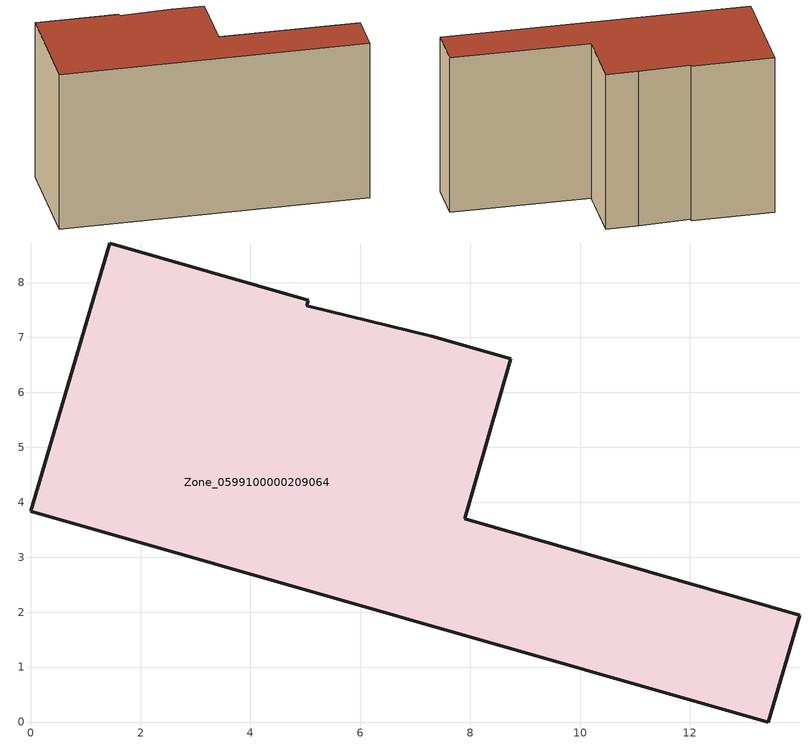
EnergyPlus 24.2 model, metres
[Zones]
Zone_0599100000209064
 floor ground (C_G): 1.44,8.72 5.05,7.67 5.02,7.57 7.3,7.03 8.74,6.61 7.9,3.7 14,1.94 13.43,0 0,3.83 z0
 wall outside (C_F): 13.43,0 14,1.94 7.9,3.7 8.74,6.61 7.3,7.03 5.02,7.57 5.05,7.67 1.44,8.72 0,3.83 13.43,0 z0:7.61
 roof outside (C_R): 5.05,7.67 1.44,8.72 0,3.83 13.43,0 14,1.94 7.9,3.7 8.74,6.61 7.3,7.03 5.02,7.57 z7.61
[BUILDING]
Pand.0599100000209064: North Axis=0; Terrain=City; Loads Convergence Tolerance Value=0.04; Temperature Convergence Tolerance Value=0.4; Solar Distribution=FullExterior; Maximum Number of Warmup Days=25; Minimum Number of Warmup Days=1
[Site:Location]
Rotterdam.The.Hague.AP_ZH_NLD Design_Conditions: Latitude=51.96; Longitude=4.45; Time Zone=1; Elevation=-4.5
[SITE:GROUNDTEMPERATURE:BUILDINGSURFACE]
18, 18, 18, 18, 18, 18, 18, 18, 18, 18, 18, 18
[MATERIAL] Thermal Absorptance=0.9; Solar Absorptance=0.7; Visible Absorptance=0.7
Name | Roughness | Thickness | Conductivity | Density | Specific Heat
G.TC.1946 | MediumSmooth | 0.15 | 1 | 540 | 1210
F.TC.1946 | Rough | 0.3 | 0.857143 | 1920 | 840
R.TC.1946 | MediumRough | 0.2 | 0.909091 | 1500 | 1000
[CONSTRUCTION]
C_G: G.TC.1946
C_F: F.TC.1946
C_R: R.TC.1946
[ZONE]
Zone_0599100000209064: Type=1; Multiplier=1; Ceiling Height=Autocalculate; Volume=Autocalculate; Floor Area=autocalculate; Part of Total Floor Area=Yes
[ZONEINFILTRATION:DESIGNFLOWRATE]
Infil_Zone_0599100000209064: Zone or ZoneList or Space or SpaceList=Zone_0599100000209064; Schedule=AlwaysOn; Design Flow Rate Calculation Method=Flow/Area; Flow Rate per Floor Area=0.003; Constant Term Coefficient=1; Temperature Term Coefficient=0; Velocity Term Coefficient=0; Velocity Squared Term Coefficient=0
[HVACTEMPLATE:ZONE:IDEALLOADSAIRSYSTEM]
Zone_0599100000209064: Maximum Heating Supply Air Temperature=50; Minimum Cooling Supply Air Temperature=13; Maximum Heating Supply Air Humidity Ratio=0.0156; Minimum Cooling Supply Air Humidity Ratio=0.0077; Heating Limit=NoLimit; Cooling Limit=NoLimit; Dehumidification Control Type=ConstantSensibleHeatRatio; Cooling Sensible Heat Ratio=0.7; Dehumidification Setpoint=60; Humidification Control Type=None; Humidification Setpoint=30; Outdoor Air Method=None; Outdoor Air Flow Rate per Person=0.00944; Outdoor Air Flow Rate per Zone Floor Area=0; Outdoor Air Flow Rate per Zone=0; Demand Controlled Ventilation Type=None; Outdoor Air Economizer Type=NoEconomizer; Heat Recovery Type=None; Sensible Heat Recovery Effectiveness=0.7; Latent Heat Recovery Effectiveness=0.65
[ZONECONTROL:THERMOSTAT]
ThermostatControl_Zone_0599100000209064: Zone or ZoneList=Zone_0599100000209064; Control Type Schedule=DualSetpointControlType; Control 1=Thermostat_Zone_0599100000209064; Temperature Difference Between Cutout And Setpoint=0
[THERMOSTATSETPOINT:DUALSETPOINT]
Thermostat_Zone_0599100000209064: Heating Setpoint Temperature Schedule=HeatingSetpoint_Zone_0599100000209064; Cooling Setpoint Temperature Schedule=CoolingSetpoint_Zone_0599100000209064
[SCHEDULE:COMPACT]
HeatingSetpoint_Zone_0599100000209064: Through: 12/31, For: AllDays, Until: 24:00, 21
CoolingSetpoint_Zone_0599100000209064: Through: 12/31, For: AllDays, Until: 24:00, 24
DualSetpointControlType: Through: 12/31, For: AllDays, Until: 24:00, 4
AlwaysOn: Through: 12/31, For: AllDays, Until: 24:00, 1
